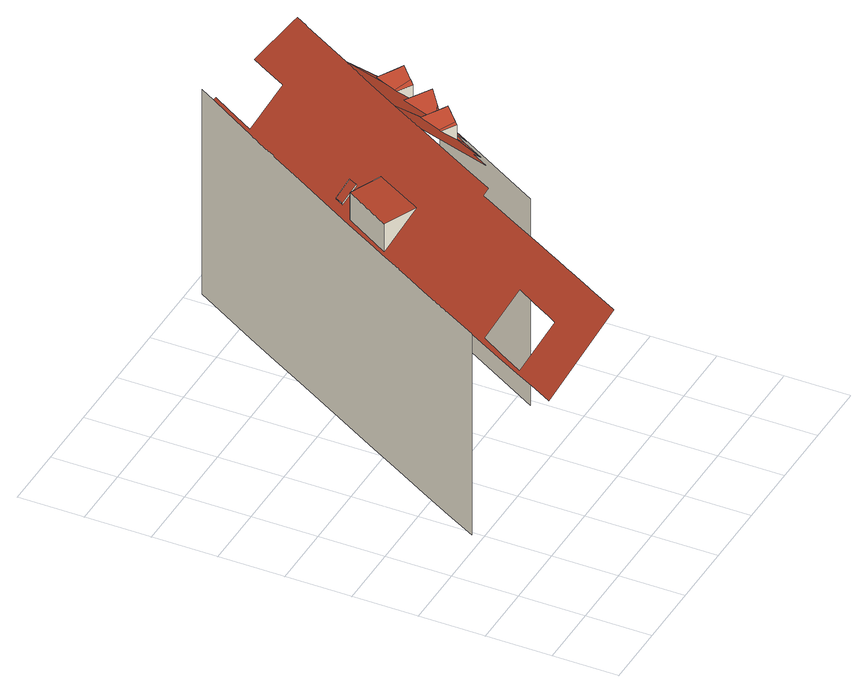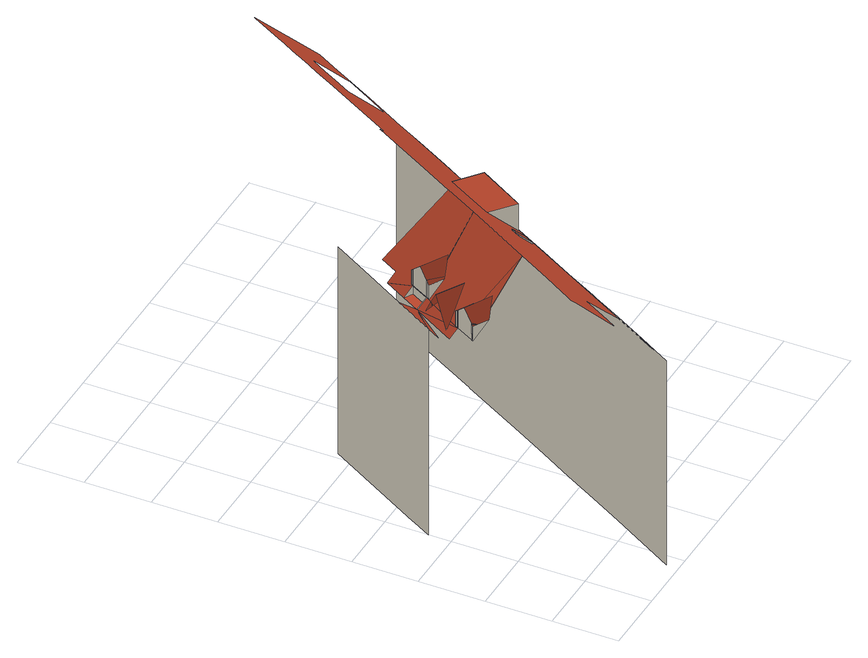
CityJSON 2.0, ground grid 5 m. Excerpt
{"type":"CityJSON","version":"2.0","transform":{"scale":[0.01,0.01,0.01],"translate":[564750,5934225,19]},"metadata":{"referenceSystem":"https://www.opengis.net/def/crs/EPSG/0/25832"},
"CityObjects":{
"building1":{"type":"Building","attributes":{"Grundfläche 2D":"1401.666564","Grundhöhe NN":"19.323"},"children":["building1-1","building1-2","building1-3","building1-4"],"geometry":[{"type":"MultiSurface","lod":"3","boundaries":[[[0,1,2]],[[3,2,1,4,5,6,7,8,9]],[[10,11,12,13,6,5,4,1,0,14]],[[15,16,17,18,19,20,21,22,23,24,25,26,27,28,29,30,31,32,33,34,35,36,37,38,39,40,41,42,43,44,45,46,47,48,49,50,51,52,53,54,55,56,57,58,59,60,61,62,63,64,65,66,67,68,69,70,71,72,73,74,75,76,77,78,79,80,81],[82,83,84,85,86,87,88,89,90,91,92],[3,9,8,7,13,12,11,10,14,0,2]],[[6,13,7]],[[93,94,95,96,97,98,99,100,101,102,103,76,75,74,73,72,71,70,69,68,67,66,65,64,63,62,61,60,59,104,105,106]],[[107,108,109,40,39,110,111,112,113,114]],[[115,108,112]],[[112,108,113]],[[107,113,108]],[[115,116,108]],[[40,109,117]],[[118,119,120,121,122,123,124,125,126,127,128]],[[116,129,130,109,108]],[[115,131,130,129,116]],[[117,132,133,134,135,42,41,40]],[[131,109,130]],[[120,136,137,138,139,131,123,122,121]],[[120,137,136]],[[134,133,132,117,109,131,140]],[[141,142,143,144,131]],[[145,146,42]],[[145,42,135,147]]],"semantics":{"surfaces":[{"type":"WallSurface"},{"type":"RoofSurface"}],"values":[0,0,1,1,0,0,1,1,1,1,0,1,0,0,1,1,0,1,1,1,1,1,1]}}]},
"building1-1":{"type":"BuildingInstallation","parents":["building1"],"geometry":[{"type":"MultiSurface","lod":"3","boundaries":[[[148,149,150,151,152,153]],[[154,155,151,150]],[[156,153,152,151,155,157]],[[156,158,148,153]],[[158,159,154,150,149,148]]],"semantics":{"surfaces":[{"type":"RoofSurface"},{"type":"WallSurface"}],"values":[0,1,1,1,1]}}]},
"building1-2":{"type":"BuildingInstallation","parents":["building1"],"geometry":[{"type":"MultiSurface","lod":"3","boundaries":[[[160,161,162,163]],[[164,165,160,166,167]],[[168,169,164,167,170]],[[170,171,172]],[[173,172,171,174]],[[160,163,166]],[[163,175,166]],[[168,170,172]],[[107,113,163,162]],[[113,108,175,163]],[[108,166,175]],[[108,109,170,167,166]],[[109,117,171,170]],[[117,176,174,171]],[[176,173,174]],[[162,161,107]]],"semantics":{"surfaces":[{"type":"RoofSurface"},{"type":"WallSurface"}],"values":[0,0,0,0,0,0,0,0,1,1,1,1,1,1,1,1]}}]},
"building1-3":{"type":"BuildingInstallation","parents":["building1"],"geometry":[{"type":"MultiSurface","lod":"3","boundaries":[[[177,178,179,180]],[[181,177,180]],[[181,180,182]],[[180,183,182]],[[184,132,182,183,185,186]],[[184,186,187]],[[188,189,133,187,186,190]],[[179,178,191]],[[188,190,192]]],"semantics":{"surfaces":[{"type":"RoofSurface"},{"type":"WallSurface"}],"values":[0,0,0,0,0,0,0,1,1]}}]},
"building1-4":{"type":"BuildingInstallation","parents":["building1"],"geometry":[{"type":"MultiSurface","lod":"3","boundaries":[[[193,194,195,196,197,198]],[[195,194,199]],[[199,194,200]],[[199,200,201]],[[202,203,201,200,204]],[[205,206,207,208,202,204]],[[209,210,206,211]],[[212,206,210]],[[213,206,212]],[[194,193,214]],[[200,194,215]],[[211,206,205]],[[216,140,193,198]],[[140,135,214,193]],[[194,214,135]],[[215,194,135]],[[215,135,144]],[[144,147,200,215]],[[147,145,205,204,200]],[[145,146,211,205]],[[146,217,209,211]],[[210,209,217]],[[218,210,217]],[[218,219,220,213,212,210]],[[206,213,220,207]],[[134,216,198,197,196]]],"semantics":{"surfaces":[{"type":"RoofSurface"},{"type":"WallSurface"}],"values":[0,0,0,0,0,0,0,0,0,0,0,0,1,1,1,1,1,1,1,1,1,1,1,1,1,1]}}]}
},
"vertices":[
[1241,1879,1996],[1019,2009,1966],[1019,2009,1736],[1020,2011,1736],[1020,2011,1966],[1218,2351,1966],[1231,2372,1966],[1231,2372,1742],[1218,2351,1742],[1213,2342,1742],[1270,1930,1996],[1367,2102,1996],[1437,2226,1996],[1448,2246,1996],[1266,1922,1996],[492,29,2254],[498,40,2254],[633,280,2255],[638,288,2255],[640,293,2255],[742,473,2255],[746,482,2255],[748,485,2255],[748,488,2254],[749,487,2255],[810,595,2256],[813,601,2256],[816,605,2256],[855,675,2255],[929,806,2256],[1074,1065,2255],[1219,1324,2255],[1251,1381,2254],[1254,1385,2254],[1254,1385,2255],[1289,1365,2295],[1292,1370,2295],[1401,1562,2295],[1548,1820,2295],[1695,2078,2295],[1843,2336,2295],[1991,2593,2295],[2140,2850,2295],[2289,3107,2295],[2377,3259,2295],[2386,3273,2295],[2413,3320,2295],[2438,3363,2295],[2415,3387,2263],[2227,3580,2011],[2187,3510,2011],[2157,3458,2011],[2084,3327,2011],[2057,3280,2011],[1907,3368,1840],[1828,3414,1750],[1959,3639,1754],[1961,3642,1754],[2037,3774,1756],[2025,3787,1739],[1945,3651,1737],[1795,3393,1733],[1704,3236,1730],[1664,3167,1730],[1646,3136,1729],[1497,2878,1726],[1348,2620,1723],[1276,2494,1722],[1200,2362,1721],[1052,2103,1719],[1003,2017,1719],[905,1844,1718],[902,1840,1718],[863,1770,1717],[758,1585,1717],[611,1326,1716],[476,1085,1716],[465,1067,1716],[319,807,1717],[212,615,1717],[110,433,1718],[29,287,1719],[471,464,2021],[227,607,1735],[230,611,1735],[337,794,1738],[338,796,1738],[339,799,1738],[440,970,1742],[683,828,2028],[602,689,2025],[564,624,2024],[512,535,2022],[1795,3393,32],[1646,3136,32],[1497,2878,32],[1348,2620,32],[1200,2362,32],[1052,2103,32],[905,1844,32],[902,1840,32],[758,1585,32],[611,1326,32],[476,1085,32],[2096,3908,1741],[2096,3908,32],[1945,3651,32],[2221,2062,1850],[2229,2077,1850],[2308,2218,1852],[2052,1760,1845],[2131,1901,1848],[2194,1867,1781],[2229,2076,1850],[2148,1932,1848],[2295,2040,1781],[2229,2077,1781],[2308,2219,1852],[2421,2183,32],[2505,2327,32],[2505,2327,1758],[2421,2183,1758],[2408,2161,1758],[2327,2021,1758],[2145,1708,1758],[2047,1541,1758],[1952,1377,1758],[1952,1377,32],[2408,2161,32],[2272,2154,1781],[2308,2218,1781],[2376,2180,1783],[2357,2298,1850],[2464,2473,1845],[2498,2529,1843],[2512,2551,1843],[2393,2199,1779],[2506,2328,1758],[2568,2436,1758],[2391,2200,1781],[2512,2550,1843],[2389,2202,1782],[2555,2487,1781],[2573,2518,1781],[2512,2552,1843],[2591,2692,1845],[2592,2693,1845],[2513,2552,1843],
[1416,2415,1894],[1436,2449,1894],[1455,2484,1893],[1358,2538,1782],[1326,2480,1783],[1319,2469,1783],[1455,2484,1883],[1358,2538,1772],[1319,2469,1773],[1326,2480,1772],[1416,2415,1884],[1436,2449,1884],
[2107,2136,1980],[2110,2124,1972],[2221,2062,1972],[2229,2076,1987],[2077,2262,2066],[2085,2227,2042],[2229,2077,1988],[2272,2154,2066],[2199,2299,1982],[2175,2292,1999],[2308,2218,1998],[2308,2219,1997],[2200,2299,1981],[2213,2303,1972],[2322,2243,1972],[2229,2077,1987],[2322,2243,1853],
[2365,2286,1839],[2383,2256,1811],[2391,2252,1811],[2423,2307,1920],[2364,2287,1839],[2361,2292,1844],[2423,2308,1920],[2254,2474,2020],[2452,2358,2019],[2453,2359,2021],[2254,2475,2021],[2507,2471,1811],[2484,2472,1829],[2515,2466,1811],[2391,2252,1803],[2515,2466,1802],
[2512,2550,1991],[2512,2551,1992],[2382,2605,1977],[2385,2592,1968],[2498,2529,1968],[2499,2528,1968],[2381,2605,1977],[2513,2552,1992],[2381,2606,1977],[2352,2731,2062],[2375,2633,1995],[2551,2621,2062],[2591,2692,1986],[2565,2729,1968],[2488,2772,1968],[2406,2747,2024],[2594,2697,1981],[2594,2698,1980],[2592,2693,1985],[2596,2701,1976],[2600,2709,1968],[2512,2551,1991],[2512,2552,1992],[2499,2528,1842],[2594,2697,1845],[2594,2698,1845],[2596,2701,1845],[2600,2709,1845]
]}
